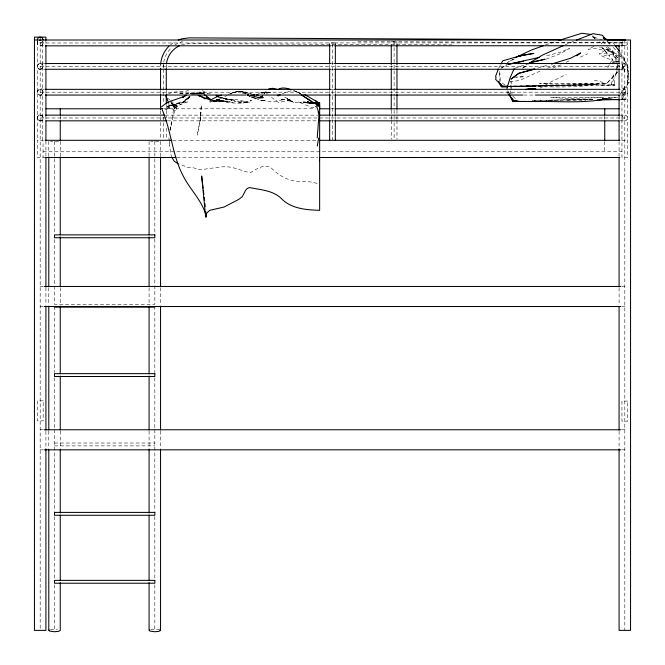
<?xml version="1.0" encoding="UTF-8"?>
<svg xmlns="http://www.w3.org/2000/svg" width="665" height="665" viewBox="0 0 665 665"><rect width="100%" height="100%" fill="white"/><g stroke="black" fill="none" stroke-linecap="round" stroke-linejoin="round"><path stroke-width="0.5" stroke-dasharray="3.33 2.49" d="M170.597 100.598L177.056 106.043L176.757 106.641L174.097 106.109L171.213 102.834L174.72 108.869L175.161 104.048L174.28 111.969L170.049 130.448M510.537 94.239L511.061 81.695L511.983 94.014M611.376 84.63L613.454 73.906L615 85.029L611.376 84.63L616.546 73.1L616.655 71.047M616.713 70.016L616.97 64.879M200.647 115.801L201.329 105.17L200.09 121.52L197.231 135.17L200.323 118.86L200.955 112.169L200.123 121.196M160.548 66.309L160.672 64.488M166.416 64.439L166.283 68.553M174.72 108.869L174.637 106.857M617.386 72.219L606.738 83.391L539.523 83.424L555.034 84.247L606.738 83.391L616.546 73.1L616.754 71.13M616.862 70.141L617.378 65.212M37.697 41.579C35.095 46.966 45.32 46.849 42.66 41.521M168.985 106.259L170.456 104.945L168.985 106.259L169.434 107.93L168.661 106.608L169.908 105.718L168.661 106.608M170.032 130.099L174.43 104.264L178.27 102.867L188.228 101.712L178.544 105.311L181.503 103.798M620.844 99.526L625.998 99.418L622.382 98.91L624.452 85.303L625.998 99.418L620.844 99.667M170.149 130.032L171.628 123.54M507.287 90.723L506.946 92.103L508.16 93.715M167.738 106.5L167.439 107.381L168.785 104.995M622.382 98.91C629.589 84.397 631.384 65.818 620.354 52.718M622.349 41.405C619.655 46.733 629.88 46.858 627.311 41.463M607.76 67.722L609.572 64.439M610.021 63.616L611.376 61.155L611.376 58.271M498.667 68.196L500.504 64.904M620.146 94.156L629.082 82.211L628.068 67.074L622.914 57.68L628.068 71.23L627.536 84.272L629.082 82.211M264.188 93.74L266.599 90.673M174.878 108.254L176.99 106.151L175.635 107.248M263.972 94.122L265.177 92.726L267.904 92.094L261.345 93.067L270.381 92.502L261.744 92.568L256.582 93.682M616.546 73.1L618.101 71.471M176.715 104.089L184.222 101.753L190.207 96.325L184.222 101.753L169.991 105.826L184.222 101.753L191.869 95.228M188.794 97.597L184.222 101.753L170.282 105.735L168.769 106.874L169.434 107.93M188.037 97.705L189.542 96.375L183.897 101.238L189.317 96.575M170.365 44.937L174.895 41.637M174.995 107.73L179.326 104.92M522.125 68.337L525.45 65.926M523.147 67.963L528.367 64.63M224.753 96.724L227.164 95.294M501.427 67.988L507.462 64.472L501.019 68.129M540.096 88.137L551.26 81.728L566.214 74.43M513.305 59.127L507.462 62.444L514.444 58.944M593.812 46.425L588.109 49.301L594.834 48.479L604.66 50.532L609.83 56.284L602.024 47.29M560.819 64.896L552.806 68.104M566.09 62.319L571.368 59.742M166.998 108.96L168.478 108.262L176.599 110.872L176.599 108.237L175.311 104.945L171.52 103.092M580.354 57.123L587.602 53.84M227.97 94.821C235.518 90.498 244.878 90.531 252.501 94.688M282.467 93.873C288.103 90.739 295.335 88.952 300.389 94.156L297.288 92.319L303.922 94.413M540.03 71.088L519.348 80.565L508.501 81.795M168.436 93.989C174.621 90.473 181.969 92.817 188.436 90.507M565.075 44.896L573.43 41.371M211.171 99.235L213.415 100.997L221.628 98.245L214.978 101.063L210.331 102.202L209.309 101.654M546.14 59.168L560.204 53.782L569.506 48.42L559.672 52.527L544.269 56.276M547.536 68.221L555.034 65.345M201.429 94.039L204.33 92.984L212.434 93.69M230.423 94.014L231.952 93.457L228.768 94.546M515.076 68.296L524.361 64.904M545.458 44.971L555.159 41.671M204.33 92.984L201.761 93.807L204.33 92.984L195.643 94.164M191.944 94.455L193.989 93.74L199.201 93.881L194.704 93.133L192.16 93.84L195.651 93.133L199.201 93.881M181.379 44.996L189.284 43.599L452.034 44.888M193.39 94.314L199.625 93.275M537.769 68.038L548.592 64.904M217.48 99.925L219.749 99.309L213.415 100.997L214.421 101.329L212.534 100.365L215.028 102.003L213.764 100.856M237.588 91.537L231.42 93.266C237.496 90.207 244.23 91.246 249.234 95.619M168.478 108.262L167.987 106.151L168.478 108.262L167.106 108.611L166.774 109.667L164.937 109.135M266.075 93.915L268.228 93.948M44.04 89.343C34.655 86.458 36.126 98.47 44.63 95.045M40.474 95.045C44.156 94.804 43.541 88.827 39.892 89.343M192.16 93.84L195.651 93.133M235.086 92.127C238.444 91.454 242.417 91.172 245.335 93.258M210.19 101.288L216.865 101.238L210.074 100.772L215.618 101.329L224.787 100.274L215.643 100.714L217.812 100.631L211.445 99.999M185.011 94.181L188.818 93.457L192.119 94.014M58.57 141.288L50.457 141.288M158.869 141.288L150.764 141.288M50.457 629.389L57.381 629.165M150.764 629.389L158.869 629.389M607.245 54.987L601.567 55.818L611.376 59.933M45.378 63.532C34.921 60.249 34.921 72.552 45.378 69.268M40.183 69.268C43.865 69.409 43.865 63.399 40.183 63.532M624.817 63.532C620.628 63.441 621.542 70.349 625.557 69.168C631.625 65.71 623.645 61.321 619.622 63.532M261.345 93.067L266.125 92.51M514.178 77.182L524.519 76.766L516.248 77.098M197.439 93.965L204.172 93.94L196.291 92.917L202.094 93.624L200.905 93.466M319.641 104.197L315.725 104.563L317.03 105.793M215.618 101.329L221.611 100.864L214.088 101.063L221.611 100.864M253.19 97.913L251.603 97.339L255.992 98.919M203.69 93.133L197.214 93.383M615 85.029L604.66 85.419L595.358 84.605L509.531 86.126L595.358 84.605L615 85.029L508.501 86.691M625.108 89.343C620.952 88.819 621.152 95.785 625.266 95.02C630.985 93.025 625.3 86.783 620.96 89.343M548.359 100.573L592.939 99.276M508.991 86.575L595.358 84.605C572.382 88.154 549.19 86.517 526.065 86.641M534.253 100.573L593.014 99.193L531.169 100.581M603.33 97.647L566.214 98.428L550.753 97.381L603.33 97.348M608.483 97.539L617.76 97.339L608.483 97.348M567.245 100.59L585.799 100.216M509.008 86.65L511.086 86.65M40.183 42.984L330.779 42.959M334.57 42.926L627.669 42.868L627.685 157.505L621.95 157.505L621.966 42.868M40.199 45.843L45.378 45.843M330.43 45.794L334.57 45.794M330.347 63.532L334.495 63.532M40.183 66.4L624.817 66.4M330.347 69.268L334.495 69.268M619.622 69.268L624.817 69.268M506.938 86.658L532.79 86.641M330.422 89.343L334.603 89.343M40.183 92.194L624.817 92.194M246.499 95.045L249.616 95.045M331.66 95.045L334.054 95.045M523.787 95.045L534.269 95.045M620.37 95.045L624.526 95.045M163.964 108.786L315.385 108.786M330.946 108.786L334.054 108.786M39.809 115.145L45.004 115.145M165.236 115.145L318.036 115.145M330.422 115.145L334.636 115.145M620.004 115.145L625.191 115.145M40.183 117.988L624.817 117.988M39.809 120.831L44.996 120.831M167.306 120.831L318.028 120.831M330.422 120.831L334.636 120.831M619.996 120.831L625.191 120.831M172.734 140.307L316.964 140.307M621.95 140.307L627.685 140.307M43.05 151.77L621.95 151.77M45.918 157.505L37.315 157.505L37.315 140.307L43.05 140.307L43.05 157.505M176.882 157.505L317.978 157.505M40.183 286.457L43.3 286.457M621.7 286.457L624.817 286.457M40.183 306.523L43.3 306.523M621.7 306.523L624.817 306.523M40.183 429.756L43.3 429.756M621.7 429.756L624.817 429.756M54.513 443.023L154.82 443.023M54.513 445.891L154.82 445.891M40.183 449.823L43.3 449.823M621.7 449.823L624.817 449.823M357.895 41.562L624.817 42.868M242.534 93.333L252.118 93.965M620.844 99.276L625.998 99.418M163.415 66.4L163.432 66.4A25.669 25.669 0 0 1 163.64 63.042M198.985 93.258L202.285 93.374M255.801 98.221L260.298 100.531L265.925 100.872L263.656 100.274C270.647 103.59 277.87 100.058 284.844 99.659L280.081 99.318L289.89 100.157L287.297 99.301L292.176 101.762M260.298 100.531L265.925 100.872M212.251 100.673L230.057 101.255L218.976 101.063L226.865 101.945L216.125 99.8C226.383 101.504 237.538 105.378 247.754 101.762L242.841 103.108L233.972 100.889C239.724 103.291 246.233 103.931 251.528 100.191L246.624 102.269L241.162 101.512M314.055 107.722L311.644 107.447L298.269 101.812L301.428 102.826C296.241 103.009 290.987 102.385 287.072 98.603L290.904 101.113L287.662 100.781L278.452 102.427L271.694 97.506L269.067 96.3M242.467 91.753L240.639 91.512M175.311 104.945L173.64 105.394L170.44 102.693M237.97 101.072L249.45 102.435L237.031 99.708L228.644 99.484L235.443 100.265L224.022 99.068L231.91 100.216L222.201 97.813L227.463 99.019M246.998 94.713L248.585 94.937L246.657 94.546M247.779 94.821L248.585 94.937M224.837 101.637L233.432 102.917M182.958 93.807L178.478 93.125L191.653 93.632M226.757 98.786L222.085 97.73L217.438 97.622L222.534 97.905L220.481 97.431L223.947 98.428L220.065 97.04M245.942 93.482L248.743 94.189M594.319 80.124L606.738 83.391M224.421 98.171L231.91 100.216M317.089 183.474C309.907 180.789 302.201 181.919 294.736 181.104C285.343 179.375 277.18 174.255 270.697 167.372C263.789 164.014 256.399 168.927 250.747 172.551L247.081 172.019L232.168 167.414L227.089 166.757L221.794 166.832L200.049 169.799L193.224 167.755L188.802 167.68L177.937 163.598M252.65 97.323L256.374 98.478L250.082 96.325M600.595 47.539L608.284 50.116L610.869 52.169L599.547 47.531M316.897 103.898L317.779 104.197L318.344 105.868M293.755 90.581L297.538 91.903L300.846 94.147M595.35 38.828L592.249 36.525L601.567 39.809M191.786 93.881L190.165 93.308L191.869 93.915M247.072 95.303L251.719 97.032M254.063 98.254L255.817 98.935M290.846 101.238L294.387 102.634L283.282 96.309M202.484 93.2L198.478 91.612L204.978 94.837M202.343 90.548L207.43 93.707M619.215 56.301L605.89 49.36L619.298 55.095L621.875 57.689L620.104 56.766M177.056 106.043L172.185 104.147L171.138 102.668M617.054 64.705L622.382 67.547M250.414 96.849L243.606 92.211M504.976 84.979L499.174 80.947L499.706 71.072L500.213 79.293L500.994 82.069M315.551 104.671L317.13 105.826M592.249 36.525L595.466 38.911M599.489 41.887L603.529 45.087M606.206 47.215L612.415 52.144M316.64 104.172L318.153 105.403M316.831 104.089L318.394 105.353L317.205 104.023M318.327 106.151L316.939 104.987L317.745 106.633M315.9 104.197L317.978 105.951L318.926 108.096M168.262 98.595L169.816 99.925M512.79 96.234L516.547 99.559M592.731 35.827L596.488 39.193M606.921 41.23L610.537 44.638L608.001 41.745M607.527 41.82L611.044 45.145M613.23 47.356L619.123 53.325M619.78 53.981L623.421 57.664M316.731 104.638L317.978 105.951L316.781 104.305M602.906 41.263L607.586 46.334M608.251 47.065L612.931 52.136L617.203 62.319M171.213 102.834L174.097 106.109M617.76 57.714L611.044 48.844L604.876 50.407L599.19 54.056L605.89 53.009L615.69 55.619L617.411 58.055M612.606 42.003L614.992 45.303M617.078 59.551L611.908 52.153L617.078 62.826M171.171 102.526L172.601 105.602M509.831 94.247L507.927 90.881L509.041 93.574M613.454 61.562L611.376 57.456L612.415 60.34M317.504 103.906L318.319 105.644M317.488 103.873L318.244 105.527M317.729 102.809L318.36 104.596M318.419 106.383L317.454 103.657L317.87 106.633M172.102 157.813L170.764 153.864L169.109 141.238M168.985 104.114L169.101 106.009M617.502 64.522L618.009 70.482M169.251 139.791L169.6 145.71M168.902 137.73L169.06 140.357M624.817 40.008L624.817 630.37M622.382 65.444L622.382 69.102M619.082 42.078L619.082 44.156M619.082 64.904L619.082 68.021M619.082 90.847L619.082 93.956M619.082 115.951L619.082 120.041M619.082 141.537L619.082 156.208M619.082 287.978L619.082 304.578M619.082 431.161L619.082 447.761M604.751 115.951L604.751 120.041M604.751 141.537L604.751 151.77M396.972 44.854L396.972 41.737L391.261 41.737L391.261 44.854M396.972 65.602L396.972 67.68M396.972 90.507L396.972 93.615M396.972 110.215L396.972 119.559M396.972 120.598L396.972 139.268M394.112 41.737L394.112 69.75M394.112 70.789L394.112 95.694M394.112 96.733L394.112 109.185M394.112 110.215L394.112 121.629M394.112 122.668L394.112 139.268M391.261 65.602L391.261 67.68M391.261 90.507L391.261 93.615M391.261 110.215L391.261 119.559M391.261 120.598L391.261 139.268M335.343 42.959L335.343 45.029M335.343 64.705L335.343 67.813M335.343 90.598L335.343 93.707M335.343 116.491L335.343 119.592M332.5 43.965L332.5 140.307M329.657 42.959L329.657 45.029M329.657 64.705L329.657 67.813M329.657 90.598L329.657 93.707M329.657 116.491L329.657 119.592M166.283 90.141L166.283 94.255M166.283 104.571L166.283 117.988M166.283 128.129L166.283 139.293M163.415 64.971L163.415 68.428M163.415 69.268L163.415 103.541M163.415 116.89L163.415 139.293M160.548 90.124L160.548 94.255M160.548 110.764L160.548 139.293M160.548 141.346L160.548 155.884M160.548 287.737L160.548 305.393M160.548 431.02L160.548 448.675M154.82 141.337L154.82 234.87M154.82 239.009L154.82 304.254L54.513 304.254L54.513 239.009M154.82 306.324L154.82 372.608M154.82 377.778L154.82 428.526M154.82 429.565L154.82 511.377M154.82 516.547L154.82 579.664M154.82 584.843L154.82 630.37M149.085 141.346L149.085 155.884M149.085 287.737L149.085 305.393M149.085 431.02L149.085 448.675M60.249 115.951L60.249 120.041M60.249 141.346L60.249 155.884M60.249 287.737L60.249 305.393M60.249 431.02L60.249 448.675M54.513 141.337L54.513 233.839M54.513 306.324L54.513 372.608M54.513 377.778L54.513 428.526M54.513 429.565L54.513 511.377M54.513 516.547L54.513 579.664M54.513 584.843L54.513 630.37M48.786 141.346L48.786 155.884M48.786 287.737L48.786 305.393M48.786 431.02L48.786 448.675M45.918 40.008L45.918 44.414M45.918 64.904L45.918 68.304M45.918 90.124L45.918 94.28M45.918 115.951L45.918 120.041M45.918 141.03L45.918 156.616M45.918 287.521L45.918 305.185M45.918 431.161L45.918 448.551M42.951 40.74L42.959 43.691M42.685 140.307L42.685 41.496A2.868 2.868 0 0 1 37.714 41.446L37.689 140.307M40.183 37.14L40.183 630.37M37.415 40.764L37.423 43.757M163.756 62.211A25.669 25.669 0 0 1 170.98 48.204M174.887 45.012A25.669 25.669 0 0 1 182.543 41.579M37.913 116.242L37.539 116.89A2.111 1.496 -90 0 0 37.539 119.085L39.085 120.631A5.611 3.965 -90 0 0 41.28 120.631L42.834 119.085A2.111 1.496 -90 0 0 42.834 116.89L41.28 115.336A5.611 3.965 -90 0 0 39.085 115.336L37.913 116.242M622.54 116.242L622.166 116.89A2.111 1.496 -90 0 0 622.166 119.085L623.72 120.631A5.611 3.965 -90 0 0 625.915 120.631L627.461 119.085A2.111 1.496 -90 0 0 627.461 116.89L625.915 115.336A5.611 3.965 -90 0 0 623.72 115.336L622.54 116.242M290.123 99.359L287.662 100.781L290.123 99.359M203.182 93L199.791 93.823L203.182 93M595.358 84.605L508.492 86.525L595.358 84.605M624.784 45.735L619.597 45.735L624.784 45.735M243.191 91.687L238.793 91.57L243.191 91.687M43.159 400.837L37.423 400.837L37.423 420.895L43.159 420.895L43.159 400.837M627.685 401.103L621.95 401.103L621.95 421.161L627.685 421.161L627.685 401.103M624.452 69.626L622.382 64.414L624.452 71.729L624.452 69.626M174.039 107.913L173.798 105.727L174.039 107.913M38.437 119.958A2.868 2.868 0 0 0 43.026 118.062A2.868 2.868 0 0 0 39.085 115.037A2.868 2.868 0 0 0 38.437 119.958M38.753 68.886A2.868 2.868 0 0 0 43.05 66.4A2.868 2.868 0 0 0 38.753 63.915A2.868 2.868 0 0 0 38.753 68.886M38.379 94.413A2.868 2.868 0 0 0 43.017 92.651A2.868 2.868 0 0 0 39.16 89.517A2.868 2.868 0 0 0 38.379 94.413"/><path stroke-width="1" d="M319.641 108.254L319.641 104.887M319.532 160.755L319.557 157.672M160.672 64.488C161.013 57.622 164.155 51.047 168.952 46.168M317.213 137.913L319.017 114.355M317.33 146.034L318.618 138.112M166.483 63.416C167.489 55.827 172.518 48.869 179.542 45.744M506.946 88.487L510.03 78.046L514.153 68.636M498.326 69.11L495.575 76.417L496.082 77.639L495.575 79.268L502.291 86.259L507.96 86.6M205.751 211.437L205.926 217.289L205.552 215.842L206.757 213.083L209.758 210.323L224.08 207.031L238.752 199.392L242.293 196.699L245.626 190.257L247.413 188.353L249.541 187.563C260.53 189.824 272.908 190.281 281.411 198.611C291.436 208.843 306.166 209.849 319.641 210.331L319.641 102.585L309.807 102.909L303.373 102.161L310.114 103.033L319.641 102.668L305.734 102.468M60.249 582.606L60.249 630.37L58.57 631.343L54.513 631.75L49.551 631.06L48.977 630.013M160.548 449.706L160.548 630.37L158.869 631.343L154.82 631.75L149.858 631.06L149.284 630.013M500.961 64.073L502.798 60.781L521.427 55.444L533.82 53.383L518.309 56.276L515.807 57.697M166.807 94.688L165.801 95.86L168.652 103.2M161.603 106.899C168.287 100.265 178.386 99.517 186.291 95.228L182.426 97.506L184.338 96.533M576.779 55.769L580.645 52.934L570.844 58.146L551.551 64.048M530.978 62.959L532.715 61.853L545.076 59.243L529.614 62.909L542.499 55.079L563.213 45.686M259.167 97.971L262.625 96.117L257.962 98.129M519.681 56.317L521.427 55.444L518.309 56.276L531.235 50.108L543.554 45.652M280.231 94.829L278.037 95.868L279.358 95.253M277.962 89.551C281.835 86.866 286.815 88.129 290.921 89.592M576.214 40.191L593.005 33.674L602.299 35.237L606.098 39.576M268.743 88.952L272.525 88.287L277.072 89.351M623.413 40.374L625.59 40.108M526.215 64.222L532.715 61.853L529.614 62.909M178.262 39.991L181.811 38.803L189.126 37.872L561.734 39.692M559.082 40.366L581.908 33.25L591.227 34.48M534.801 68.877L518.8 73.316L511.061 79.06L518.8 73.316L532.773 69.667M221.503 95.153L218.577 95.86L210.423 100.083L200.315 96.109L205.094 98.96M539.332 57.398L508.467 64.256M508.467 64.264L523.48 61.188M612.606 62.327L618.267 61.271M39.426 40.224L40.914 40.208M259.94 98.046L263.249 97.614L257.347 97.273L250.863 95.452M624.111 40.091L624.851 40.008L607.261 39.917M619.813 99.717L602.29 98.977L611.567 99.027M313.365 102.884L319.641 102.668L309.89 102.884L310.804 103.183L307.396 101.587L310.738 103.383M509.432 94.455L512.607 101.529L516.73 101.413M512.607 101.529L517.769 101.421M602.29 98.977L606.413 98.885C583.587 103.383 560.404 101.321 537.345 101.471M519.332 101.413L513.646 100.98L508.775 94.521M501.252 86.683L507.462 86.55L501.252 86.683L498.434 81.753M516.738 100.914L513.646 100.98L512.216 98.453M526.015 101.404L513.646 101.537M597.137 99.991L619.813 99.542M507.462 86.167L502.291 86.259L500.038 83.125M277.297 95.211L278.968 95.195M517.761 100.964L518.268 101.487L522.407 101.479M34.455 40.008L630.545 40.008L630.545 630.37L619.082 630.37L619.082 448.8M331.378 42.959L334.221 42.959M45.378 45.843L330.43 45.794M334.57 45.794L619.597 45.735L615.474 45.694M45.378 63.532L330.347 63.532M334.495 63.532L619.622 63.532M45.378 69.268L330.347 69.268M334.495 69.268L619.622 69.268M45.079 89.343L330.455 89.343M334.578 89.343L619.921 89.343M45.661 95.045L245.875 95.045M250.032 95.045L330.621 95.045M334.769 95.045L522.856 95.045M535.308 95.045L619.339 95.045M518.268 101.487L544.037 101.471M45.918 108.786L162.925 108.786M319.532 108.786L329.906 108.786M335.094 108.786L619.082 108.786M45.752 115.145L164.363 115.145M320.031 115.145L330.422 115.145M334.578 115.145L619.248 115.145M45.752 120.831L166.433 120.831M320.031 120.831L330.422 120.831M334.578 120.831L619.248 120.831M45.129 140.307L171.695 140.307M320.048 140.307L619.871 140.307M45.129 157.505L175.843 157.505M320.048 157.505L619.871 157.505M44.339 286.457L620.661 286.457M44.339 306.523L620.661 306.523M54.513 307.122L154.82 307.122M44.339 429.756L620.661 429.756M44.339 449.823L620.661 449.823M502.291 86.699L507.462 86.708M252.966 94.887L254.728 94.92M256.49 94.954L258.261 94.987M161.936 108.345L161.437 108.611M216.732 96.134L218.669 96.649M315.692 106.475L316.781 106.849L318.926 112.909M315.925 103.565L314.071 102.934L301.918 95.12M603.313 37.83L604.759 39.193L603.313 37.83L608.891 40.332M304.844 94.671L318.676 102.718M216.092 95.153L218.743 96.691M159.783 629.672L160.548 630.37M177.937 163.598L174.23 161.229L172.102 157.813M301.245 94.713L310.979 101.296M211.445 99.999L204.471 94.721M312.392 102.368L313.971 103.524M506.422 86.242L506.938 86.658M208.012 98.237L206.591 96.891L207.954 98.187M315.335 100.349L317.13 102.194M615.582 46.126L619.157 51.064M318.061 111.845L319.641 115.419M162.185 109.725C171.354 131.271 172.293 155.552 183.357 176.308C190.389 190.024 202.592 201.138 206.3 216.433M166.549 97.531L166.217 96.608L166.998 98.811M203.108 188.262L201.653 175.992L205.552 215.842M203.357 190.306L203.839 194.396M204.205 197.463L204.537 200.464M204.862 203.457L205.194 206.449M619.082 45.195L619.082 63.865M619.082 69.052L619.082 89.808M619.082 94.995L619.082 115.743M619.082 120.93L619.082 140.648M619.082 157.248L619.082 286.939M619.082 306.656L619.082 430.122M604.751 108.786L604.751 114.929M604.751 121.063L604.751 140.514M396.972 45.893L396.972 64.563M396.972 68.719L396.972 89.467M396.972 94.654L396.972 109.185M391.261 45.893L391.261 64.563M391.261 68.719L391.261 89.467M391.261 94.654L391.261 109.185M335.343 46.068L335.343 63.674M335.343 68.852L335.343 89.567M335.343 94.738L335.343 115.452M335.343 120.631L335.343 140.307M329.657 46.068L329.657 63.674M329.657 68.852L329.657 89.567M329.657 94.738L329.657 115.452M329.657 120.631L329.657 140.307M166.283 68.553L166.283 89.11M166.283 97.348L166.283 103.541M160.548 68.379L160.548 89.085M160.548 94.255L160.548 109.733M160.548 156.923L160.548 286.706M160.548 306.432L160.548 429.981M149.085 156.923L149.085 234.787M149.085 236.865L149.085 286.706M149.085 306.432L149.085 373.913M149.085 375.991L149.085 429.981M149.085 449.706L149.085 513.048M149.085 515.117L149.085 580.528M149.085 582.606L149.085 630.37M60.249 108.786L60.249 114.929M60.249 121.063L60.249 140.514M60.249 156.923L60.249 234.787M60.249 236.865L60.249 286.706M60.249 306.432L60.249 373.913M60.249 375.991L60.249 429.981M60.249 449.706L60.249 513.048M60.249 515.117L60.249 580.528M48.786 156.923L48.786 286.706M48.786 306.432L48.786 429.981M48.786 449.706L48.786 630.37M45.918 40.257L45.918 37.14L34.455 37.14L34.455 630.37L45.918 630.37L45.918 448.8M45.918 45.195L45.918 64.148M45.918 69.052L45.918 89.808M45.918 94.28L45.918 115.743M45.918 120.93L45.918 140.648M45.918 157.248L45.918 286.939M45.918 306.224L45.918 430.122M37.315 40.016A2.868 2.868 0 0 1 40.166 37.14A2.868 2.868 0 0 1 43.05 39.991M529.107 88.935L525.491 89.459L535.799 88.935L529.107 88.935M154.82 234.87L54.513 234.87L54.513 237.738L154.82 237.738L154.82 234.87M154.82 373.639L54.513 373.639L54.513 376.506L154.82 376.506L154.82 373.639M154.82 512.407L54.513 512.407L54.513 515.275L154.82 515.275L154.82 512.407M154.82 580.362L54.513 580.362L54.513 583.23L154.82 583.23L154.82 580.362M200.232 96.068L198.203 95.461L200.872 96.325L200.232 96.068"/></g></svg>
